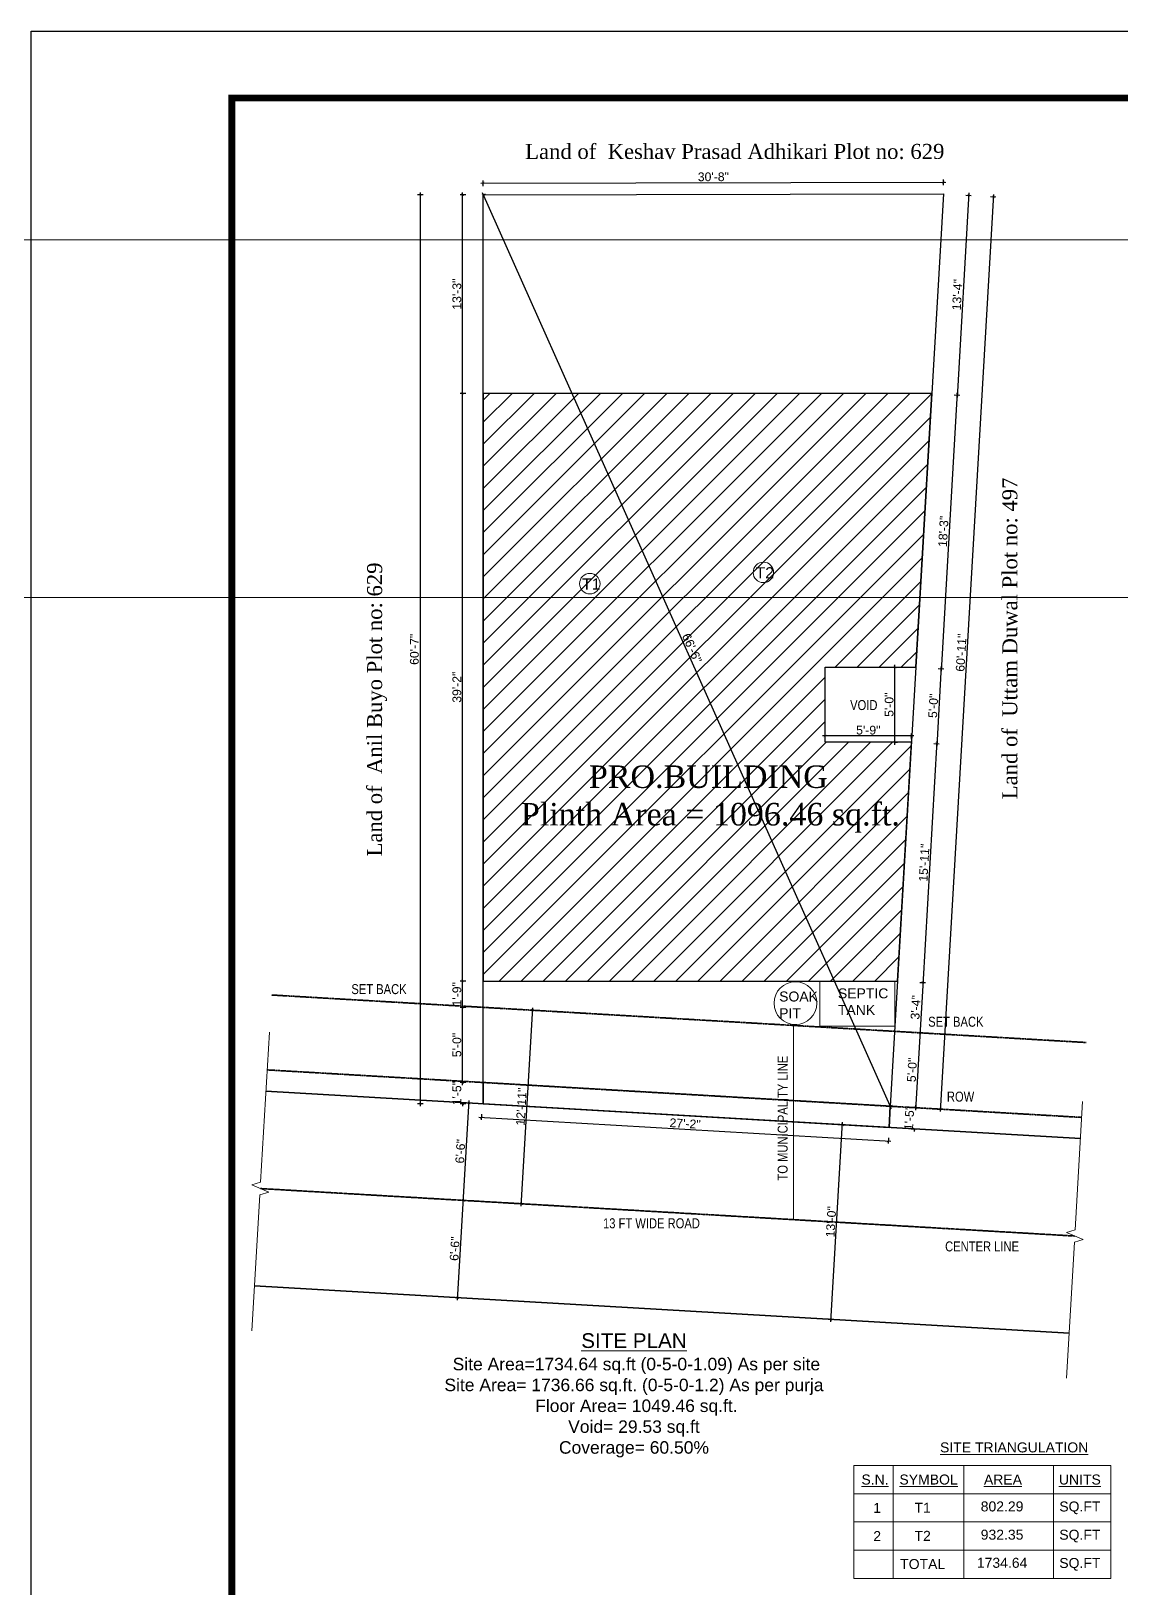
# Model space of a CAD drawing. Header units: inches. Extents: x 84707 to 107235, y 3922 to 10323.
# Drawn here: x 94382 to 95254, y 9077 to 10323 of the extents above; entities that cross this region are included whole.
import ezdxf

# ---------------------------------------------------------------- set-up
doc = ezdxf.new("R2010")
doc.units = ezdxf.units.IN
doc.header["$MEASUREMENT"] = 0
for name, pattern in [('CENTER', [2, 1.25, -0.25, 0.25, -0.25]), ('CONTINUA', [0]), ('DASHEDX2', [1.5, 1, -0.5]), ('HIDDEN', [0.375, 0.25, -0.125])]:
    doc.linetypes.add(name, pattern=pattern)
for name, color, linetype, lineweight in [('Boundary', 6, 'Continuous', 35), ('DIM-2', 4, 'Continuous', 20), ('furniture', 45, 'Continuous', 0), ('HACTH', 253, 'Continuous', 5), ('T-TEXT', 50, 'Continuous', 5), ('text', 7, 'Continuous', 5), ('TEXTLAYER', 7, 'Continuous', 18), ('wall', 240, 'Continuous', 30)]:
    doc.layers.add(name, color=color, linetype=linetype, lineweight=lineweight)
doc.layers.add('Station', color=4, linetype='DASHEDX2')
doc.styles.add('ARAIL', font='arial.ttf')
doc.styles.add('arial', font='arial.ttf')
doc.styles.add('arial 1000', font='arial.ttf')
doc.styles.add('DIM', font='arial.ttf', dxfattribs={"width": 0.8})
doc.styles.get("Standard").update_dxf_attribs({"font": 'arial.ttf'})
doc.dimstyles.new('8 inch dim', dxfattribs={"dimtxt": 7, "dimasz": 2, "dimexe": 2, "dimexo": 1, "dimgap": 1, "dimtad": 1, "dimdec": 0, "dimzin": 3, "dimdsep": 46, "dimlunit": 4, "dimtxsty": 'ARAIL', "dimblk": 'ARCHTICK', "dimcen": 0.09, "dimdle": 2, "dimadec": 0, "dimazin": 0, "dimtfac": 1, "dimtdec": 0, "dimtix": 1, "dimtofl": 0, "dimtmove": 1, "dimatfit": 3, "dimldrblk": 'ARCHTICK', "dimfxlon": 1, "dimtolj": 1, "dimtzin": 0, "dimarcsym": 0})

# ---------------------------------------------------------------- blocks, each defined once
blk = doc.blocks.new('_ArchTick')
at = {"color": 0, "linetype": 'ByBlock', "const_width": 0.15}
blk.add_lwpolyline([(-0.5, -0.5), (0.5, 0.5)], dxfattribs=at)
blk = doc.blocks.new('*D14')
at = {"layer": 'Defpoints', "color": 0, "transparency": 16777216}
for p in [(94727.3, 9541.7), (94743.8, 9541.7), (94743.8, 9481.6)]:
    blk.add_point(p, dxfattribs=at)
at = {"layer": 'DIM-2', "color": 0, "lineweight": -2, "transparency": 16777216}
for p, q in [((94729.8, 9541.7), (94725.3, 9541.7)), ((94727.3, 9479.6), (94727.3, 9543.7)), ((94729.8, 9481.6), (94725.3, 9481.6))]:
    blk.add_line(p, q, dxfattribs=at)
at = {"layer": 'DIM-2', "color": 0, "lineweight": -2, "transparency": 16777216, "xscale": 2, "yscale": 2, "zscale": 2}
for p, rotation in [((94727.3, 9541.7), 90), ((94727.3, 9481.6), 270)]:
    blk.add_blockref('_ArchTick', p, dxfattribs=dict(at, rotation=rotation))
at = {"layer": 'DIM-2', "color": 0, "transparency": 16777216, "insert": (94722.7, 9511.6), "char_height": 7, "attachment_point": 5, "rotation": 90, "style": 'ARAIL'}
blk.add_mtext('\\A1;5\'-0"', dxfattribs=at)
blk = doc.blocks.new('*D23')
at = {"layer": 'Defpoints', "color": 0, "transparency": 16777216}
for p in [(94727.3, 9562.8), (94743.8, 9562.8), (94743.8, 9541.7)]:
    blk.add_point(p, dxfattribs=at)
at = {"layer": 'DIM-2', "color": 0, "lineweight": -2, "transparency": 16777216}
for p, q in [((94729.8, 9562.8), (94725.3, 9562.8)), ((94727.3, 9539.7), (94727.3, 9564.8)), ((94729.8, 9541.7), (94725.3, 9541.7))]:
    blk.add_line(p, q, dxfattribs=at)
at = {"layer": 'DIM-2', "color": 0, "lineweight": -2, "transparency": 16777216, "xscale": 2, "yscale": 2, "zscale": 2}
for p, rotation in [((94727.3, 9562.8), 90), ((94727.3, 9541.7), 270)]:
    blk.add_blockref('_ArchTick', p, dxfattribs=dict(at, rotation=rotation))
at = {"layer": 'DIM-2', "color": 0, "transparency": 16777216, "insert": (94722.7, 9552.2), "char_height": 7, "attachment_point": 5, "rotation": 90, "style": 'ARAIL'}
blk.add_mtext('\\A1;1\'-9"', dxfattribs=at)
blk = doc.blocks.new('*D24')
at = {"layer": 'Defpoints', "color": 0, "transparency": 16777216}
for p in [(94727.3, 10032.8), (94743.8, 10032.8), (94743.8, 9562.8)]:
    blk.add_point(p, dxfattribs=at)
at = {"layer": 'DIM-2', "color": 0, "lineweight": -2, "transparency": 16777216}
for p, q in [((94729.8, 10032.8), (94725.3, 10032.8)), ((94727.3, 9560.8), (94727.3, 10034.8)), ((94729.8, 9562.8), (94725.3, 9562.8))]:
    blk.add_line(p, q, dxfattribs=at)
at = {"layer": 'DIM-2', "color": 0, "lineweight": -2, "transparency": 16777216, "xscale": 2, "yscale": 2, "zscale": 2}
for p, rotation in [((94727.3, 10032.8), 90), ((94727.3, 9562.8), 270)]:
    blk.add_blockref('_ArchTick', p, dxfattribs=dict(at, rotation=rotation))
at = {"layer": 'DIM-2', "color": 0, "transparency": 16777216, "insert": (94722.7, 9797.8), "char_height": 7, "attachment_point": 5, "rotation": 90, "style": 'ARAIL'}
blk.add_mtext('\\A1;39\'-2"', dxfattribs=at)
blk = doc.blocks.new('*D18')
at = {"layer": 'Defpoints', "color": 0, "transparency": 16777216}
for p in [(94727.3, 10191.6), (94743.8, 10191.6), (94743.8, 10032.8)]:
    blk.add_point(p, dxfattribs=at)
at = {"layer": 'DIM-2', "color": 0, "lineweight": -2, "transparency": 16777216}
for p, q in [((94729.8, 10191.6), (94725.3, 10191.6)), ((94727.3, 10030.8), (94727.3, 10193.6)), ((94729.8, 10032.8), (94725.3, 10032.8))]:
    blk.add_line(p, q, dxfattribs=at)
at = {"layer": 'DIM-2', "color": 0, "lineweight": -2, "transparency": 16777216, "xscale": 2, "yscale": 2, "zscale": 2}
for p, rotation in [((94727.3, 10191.6), 90), ((94727.3, 10032.8), 270)]:
    blk.add_blockref('_ArchTick', p, dxfattribs=dict(at, rotation=rotation))
at = {"layer": 'DIM-2', "color": 0, "transparency": 16777216, "insert": (94722.7, 10112.2), "char_height": 7, "attachment_point": 5, "rotation": 90, "style": 'ARAIL'}
blk.add_mtext('\\A1;13\'-3"', dxfattribs=at)
blk = doc.blocks.new('*D13')
at = {"layer": 'Defpoints', "color": 0, "transparency": 16777216}
for p in [(94743.8, 10191.6), (94693.3, 9464.6), (94743.8, 9464.6)]:
    blk.add_point(p, dxfattribs=at)
at = {"layer": 'DIM-2', "color": 0, "lineweight": -2, "transparency": 16777216}
for p, q in [((94695.8, 10191.6), (94691.3, 10191.6)), ((94693.3, 10193.6), (94693.3, 9462.6)), ((94695.8, 9464.6), (94691.3, 9464.6))]:
    blk.add_line(p, q, dxfattribs=at)
at = {"layer": 'DIM-2', "color": 0, "lineweight": -2, "transparency": 16777216, "xscale": 2, "yscale": 2, "zscale": 2}
for p, rotation in [((94693.3, 10191.6), 90), ((94693.3, 9464.6), 270)]:
    blk.add_blockref('_ArchTick', p, dxfattribs=dict(at, rotation=rotation))
at = {"layer": 'DIM-2', "color": 0, "transparency": 16777216, "insert": (94688.7, 9828.1), "char_height": 7, "attachment_point": 5, "rotation": 90, "style": 'ARAIL'}
blk.add_mtext('\\A1;60\'-7"', dxfattribs=at)
blk = doc.blocks.new('*D19')
at = {"layer": 'Defpoints', "color": 0, "transparency": 16777216}
for p in [(94727.8, 9387.4), (94743.9, 9386.4), (94739.4, 9308.6)]:
    blk.add_point(p, dxfattribs=at)
at = {"layer": 'DIM-2', "color": 0, "lineweight": -2, "transparency": 16777216}
for p, q in [((94723.1, 9307.5), (94727.9, 9389.4)), ((94730.3, 9387.2), (94725.8, 9387.5)), ((94725.7, 9309.4), (94721.3, 9309.6))]:
    blk.add_line(p, q, dxfattribs=at)
at = {"layer": 'DIM-2', "color": 0, "lineweight": -2, "transparency": 16777216, "xscale": 2, "yscale": 2, "zscale": 2}
for p, rotation in [((94727.8, 9387.4), 86.66220440424581), ((94723.3, 9309.5), 266.6622044042458)]:
    blk.add_blockref('_ArchTick', p, dxfattribs=dict(at, rotation=rotation))
at = {"layer": 'DIM-2', "color": 0, "transparency": 16777216, "insert": (94721, 9348.7), "char_height": 7, "attachment_point": 5, "rotation": 86.6622, "style": 'ARAIL'}
blk.add_mtext('\\A1;6\'-6"', dxfattribs=at)
blk = doc.blocks.new('*D20')
at = {"layer": 'Defpoints', "color": 0, "transparency": 16777216}
for p in [(94732.3, 9465.2), (94743.8, 9464.6), (94743.9, 9386.4)]:
    blk.add_point(p, dxfattribs=at)
at = {"layer": 'DIM-2', "color": 0, "lineweight": -2, "transparency": 16777216}
for p, q in [((94727.7, 9385.4), (94732.5, 9467.2)), ((94734.8, 9465.1), (94730.3, 9465.4)), ((94730.3, 9387.2), (94725.8, 9387.5))]:
    blk.add_line(p, q, dxfattribs=at)
at = {"layer": 'DIM-2', "color": 0, "lineweight": -2, "transparency": 16777216, "xscale": 2, "yscale": 2, "zscale": 2}
for p, rotation in [((94732.3, 9465.2), 86.66220440419788), ((94727.8, 9387.4), 266.6622044041979)]:
    blk.add_blockref('_ArchTick', p, dxfattribs=dict(at, rotation=rotation))
at = {"layer": 'DIM-2', "color": 0, "transparency": 16777216, "insert": (94725.5, 9426.6), "char_height": 7, "attachment_point": 5, "rotation": 86.6622, "style": 'ARAIL'}
blk.add_mtext('\\A1;6\'-6"', dxfattribs=at)
blk = doc.blocks.new('*D21')
at = {"layer": 'Defpoints', "color": 0, "transparency": 16777216}
for p in [(94783.2, 9539.4), (94783.2, 9539.4), (94774.2, 9384.7)]:
    blk.add_point(p, dxfattribs=at)
at = {"layer": 'DIM-2', "color": 0, "lineweight": -2, "transparency": 16777216}
for p, q in [((94774.1, 9382.7), (94783.3, 9541.4)), ((94783.2, 9539.4), (94781.2, 9539.5)), ((94774.2, 9384.7), (94772.2, 9384.8))]:
    blk.add_line(p, q, dxfattribs=at)
at = {"layer": 'DIM-2', "color": 0, "lineweight": -2, "transparency": 16777216, "xscale": 2, "yscale": 2, "zscale": 2}
for p, rotation in [((94783.2, 9539.4), 86.662204404234), ((94774.2, 9384.7), 266.662204404234)]:
    blk.add_blockref('_ArchTick', p, dxfattribs=dict(at, rotation=rotation))
at = {"layer": 'DIM-2', "color": 0, "transparency": 16777216, "insert": (94774.2, 9462.3), "char_height": 7, "attachment_point": 5, "rotation": 86.6622, "style": 'ARAIL'}
blk.add_mtext('\\A1;12\'-11"', dxfattribs=at)
blk = doc.blocks.new('*D22')
at = {"layer": 'Defpoints', "color": 0, "transparency": 16777216}
for p in [(95031, 9447.8), (95044.9, 9447), (95035.8, 9291.3)]:
    blk.add_point(p, dxfattribs=at)
at = {"layer": 'DIM-2', "color": 0, "lineweight": -2, "transparency": 16777216}
for p, q in [((95021.8, 9290.1), (95031.1, 9449.8)), ((95033.5, 9447.7), (95029, 9447.9)), ((95024.4, 9291.9), (95019.9, 9292.2))]:
    blk.add_line(p, q, dxfattribs=at)
at = {"layer": 'DIM-2', "color": 0, "lineweight": -2, "transparency": 16777216, "xscale": 2, "yscale": 2, "zscale": 2}
for p, rotation in [((95031, 9447.8), 86.66220440423514), ((95021.9, 9292.1), 266.6622044042351)]:
    blk.add_blockref('_ArchTick', p, dxfattribs=dict(at, rotation=rotation))
at = {"layer": 'DIM-2', "color": 0, "transparency": 16777216, "insert": (95021.9, 9370.2), "char_height": 7, "attachment_point": 5, "rotation": 86.6622, "style": 'ARAIL'}
blk.add_mtext('\\A1;13\'-0"', dxfattribs=at)
blk = doc.blocks.new('*D26')
at = {"layer": 'Defpoints', "color": 0, "transparency": 16777216}
for p in [(95111.8, 10201.8), (94743.8, 10191.6), (95111.8, 10192.4)]:
    blk.add_point(p, dxfattribs=at)
at = {"layer": 'DIM-2', "color": 0, "lineweight": -2, "transparency": 16777216}
for p, q in [((94741.8, 10201), (95113.8, 10201.8)), ((94743.8, 10198.5), (94743.8, 10203)), ((95111.8, 10199.3), (95111.8, 10203.8))]:
    blk.add_line(p, q, dxfattribs=at)
at = {"layer": 'DIM-2', "color": 0, "lineweight": -2, "transparency": 16777216, "xscale": 2, "yscale": 2, "zscale": 2}
for p, rotation in [((94743.8, 10201), 180.1218960308702), ((95111.8, 10201.8), 0.1218960308702434)]:
    blk.add_blockref('_ArchTick', p, dxfattribs=dict(at, rotation=rotation))
at = {"layer": 'DIM-2', "color": 0, "transparency": 16777216, "insert": (94927.8, 10206), "char_height": 7, "attachment_point": 5, "rotation": 0.1219, "style": 'ARAIL'}
blk.add_mtext('\\A1;30\'-8"', dxfattribs=at)
blk = doc.blocks.new('*D27')
at = {"layer": 'Defpoints', "color": 0, "transparency": 16777216}
for p in [(95111.8, 10192.4), (95102.5, 10032.8), (95122.8, 10031.6)]:
    blk.add_point(p, dxfattribs=at)
at = {"layer": 'DIM-2', "color": 0, "lineweight": -2, "transparency": 16777216}
for p, q in [((95132.2, 10193.2), (95122.7, 10029.6)), ((95129.6, 10191.3), (95134.1, 10191.1)), ((95120.3, 10031.7), (95124.8, 10031.5))]:
    blk.add_line(p, q, dxfattribs=at)
at = {"layer": 'DIM-2', "color": 0, "lineweight": -2, "transparency": 16777216, "xscale": 2, "yscale": 2, "zscale": 2}
for p, rotation in [((95132.1, 10191.2), 86.66220440423022), ((95122.8, 10031.6), 266.6622044042302)]:
    blk.add_blockref('_ArchTick', p, dxfattribs=dict(at, rotation=rotation))
at = {"layer": 'DIM-2', "color": 0, "transparency": 16777216, "insert": (95122.9, 10111.7), "char_height": 7, "attachment_point": 5, "rotation": 86.6622, "style": 'ARAIL'}
blk.add_mtext('\\A1;13\'-4"', dxfattribs=at)
blk = doc.blocks.new('*D28')
at = {"layer": 'Defpoints', "color": 0, "transparency": 16777216}
for p in [(95102.5, 10032.8), (95089.7, 9813.8), (95110, 9812.6)]:
    blk.add_point(p, dxfattribs=at)
at = {"layer": 'DIM-2', "color": 0, "lineweight": -2, "transparency": 16777216}
for p, q in [((95122.9, 10033.6), (95109.9, 9810.6)), ((95120.3, 10031.7), (95124.8, 10031.5)), ((95107.5, 9812.7), (95112, 9812.5))]:
    blk.add_line(p, q, dxfattribs=at)
at = {"layer": 'DIM-2', "color": 0, "lineweight": -2, "transparency": 16777216, "xscale": 2, "yscale": 2, "zscale": 2}
for p, rotation in [((95122.8, 10031.6), 86.66220440419785), ((95110, 9812.6), 266.6622044041978)]:
    blk.add_blockref('_ArchTick', p, dxfattribs=dict(at, rotation=rotation))
at = {"layer": 'DIM-2', "color": 0, "transparency": 16777216, "insert": (95111.8, 9922.4), "char_height": 7, "attachment_point": 5, "rotation": 86.6622, "style": 'ARAIL'}
blk.add_mtext('\\A1;18\'-3"', dxfattribs=at)
blk = doc.blocks.new('*D29')
at = {"layer": 'Defpoints', "color": 0, "transparency": 16777216}
for p in [(95089.7, 9813.8), (95086.2, 9753.8), (95106.5, 9752.6)]:
    blk.add_point(p, dxfattribs=at)
at = {"layer": 'DIM-2', "color": 0, "lineweight": -2, "transparency": 16777216}
for p, q in [((95110.1, 9814.6), (95106.4, 9750.6)), ((95107.5, 9812.7), (95112, 9812.5)), ((95104, 9752.7), (95108.5, 9752.5))]:
    blk.add_line(p, q, dxfattribs=at)
at = {"layer": 'DIM-2', "color": 0, "lineweight": -2, "transparency": 16777216, "xscale": 2, "yscale": 2, "zscale": 2}
for p, rotation in [((95110, 9812.6), 86.66220440419785), ((95106.5, 9752.6), 266.6622044041978)]:
    blk.add_blockref('_ArchTick', p, dxfattribs=dict(at, rotation=rotation))
at = {"layer": 'DIM-2', "color": 0, "transparency": 16777216, "insert": (95103.7, 9782.9), "char_height": 7, "attachment_point": 5, "rotation": 86.6622, "style": 'ARAIL'}
blk.add_mtext('\\A1;5\'-0"', dxfattribs=at)
blk = doc.blocks.new('*D30')
at = {"layer": 'Defpoints', "color": 0, "transparency": 16777216}
for p in [(95086.2, 9753.8), (95075.1, 9562.8), (95095.4, 9561.6)]:
    blk.add_point(p, dxfattribs=at)
at = {"layer": 'DIM-2', "color": 0, "lineweight": -2, "transparency": 16777216}
for p, q in [((95106.6, 9754.6), (95095.2, 9559.6)), ((95104, 9752.7), (95108.5, 9752.5)), ((95092.9, 9561.7), (95097.4, 9561.5))]:
    blk.add_line(p, q, dxfattribs=at)
at = {"layer": 'DIM-2', "color": 0, "lineweight": -2, "transparency": 16777216, "xscale": 2, "yscale": 2, "zscale": 2}
for p, rotation in [((95106.5, 9752.6), 86.66220440419785), ((95095.4, 9561.6), 266.6622044041978)]:
    blk.add_blockref('_ArchTick', p, dxfattribs=dict(at, rotation=rotation))
at = {"layer": 'DIM-2', "color": 0, "transparency": 16777216, "insert": (95096.4, 9657.4), "char_height": 7, "attachment_point": 5, "rotation": 86.6622, "style": 'ARAIL'}
blk.add_mtext('\\A1;15\'-11"', dxfattribs=at)
blk = doc.blocks.new('*D31')
at = {"layer": 'Defpoints', "color": 0, "transparency": 16777216}
for p in [(95075.1, 9562.8), (95072.8, 9522.5), (95093, 9521.3)]:
    blk.add_point(p, dxfattribs=at)
at = {"layer": 'DIM-2', "color": 0, "lineweight": -2, "transparency": 16777216}
for p, q in [((95095.5, 9563.6), (95092.9, 9519.3)), ((95092.9, 9561.7), (95097.4, 9561.5)), ((95090.5, 9521.5), (95095, 9521.2))]:
    blk.add_line(p, q, dxfattribs=at)
at = {"layer": 'DIM-2', "color": 0, "lineweight": -2, "transparency": 16777216, "xscale": 2, "yscale": 2, "zscale": 2}
for p, rotation in [((95095.4, 9561.6), 86.66220440419785), ((95093, 9521.3), 266.6622044041978)]:
    blk.add_blockref('_ArchTick', p, dxfattribs=dict(at, rotation=rotation))
at = {"layer": 'DIM-2', "color": 0, "transparency": 16777216, "insert": (95089.6, 9541.7), "char_height": 7, "attachment_point": 5, "rotation": 86.6622, "style": 'ARAIL'}
blk.add_mtext('\\A1;3\'-4"', dxfattribs=at)
blk = doc.blocks.new('*D32')
at = {"layer": 'Defpoints', "color": 0, "transparency": 16777216}
for p in [(95072.8, 9522.5), (95069.3, 9462.6), (95089.5, 9461.4)]:
    blk.add_point(p, dxfattribs=at)
at = {"layer": 'DIM-2', "color": 0, "lineweight": -2, "transparency": 16777216}
for p, q in [((95093.1, 9523.3), (95089.4, 9459.4)), ((95090.5, 9521.5), (95095, 9521.2)), ((95087, 9461.6), (95091.5, 9461.3))]:
    blk.add_line(p, q, dxfattribs=at)
at = {"layer": 'DIM-2', "color": 0, "lineweight": -2, "transparency": 16777216, "xscale": 2, "yscale": 2, "zscale": 2}
for p, rotation in [((95093, 9521.3), 86.66220440419785), ((95089.5, 9461.4), 266.6622044041978)]:
    blk.add_blockref('_ArchTick', p, dxfattribs=dict(at, rotation=rotation))
at = {"layer": 'DIM-2', "color": 0, "transparency": 16777216, "insert": (95086.7, 9491.7), "char_height": 7, "attachment_point": 5, "rotation": 86.6622, "style": 'ARAIL'}
blk.add_mtext('\\A1;5\'-0"', dxfattribs=at)
blk = doc.blocks.new('*D33')
at = {"layer": 'Defpoints', "color": 0, "transparency": 16777216}
for p in [(95069.3, 9462.6), (95068.3, 9445.6), (95088.5, 9444.5)]:
    blk.add_point(p, dxfattribs=at)
at = {"layer": 'DIM-2', "color": 0, "lineweight": -2, "transparency": 16777216}
for p, q in [((95089.5, 9461.4), (95089.6, 9463.4)), ((95087, 9461.6), (95091.5, 9461.3)), ((95086, 9444.6), (95090.5, 9444.3)), ((95088.5, 9444.5), (95088.4, 9442.5))]:
    blk.add_line(p, q, dxfattribs=at)
at = {"layer": 'DIM-2', "color": 0, "lineweight": -2, "transparency": 16777216, "xscale": 2, "yscale": 2, "zscale": 2}
for p, rotation in [((95089.5, 9461.4), 266.6622044041978), ((95088.5, 9444.5), 86.66220440419784)]:
    blk.add_blockref('_ArchTick', p, dxfattribs=dict(at, rotation=rotation))
at = {"layer": 'DIM-2', "color": 0, "transparency": 16777216, "insert": (95084.5, 9453.2), "char_height": 7, "attachment_point": 5, "rotation": 86.6622, "style": 'ARAIL'}
blk.add_mtext('\\A1;1\'-5"', dxfattribs=at)
blk = doc.blocks.new('*D34')
at = {"layer": 'Defpoints', "color": 0, "transparency": 16777216}
for p in [(95111.8, 10192.4), (95069.3, 9462.6), (95109.3, 9460.3)]:
    blk.add_point(p, dxfattribs=at)
at = {"layer": 'DIM-2', "color": 0, "lineweight": -2, "transparency": 16777216}
for p, q in [((95151.9, 10192), (95109.2, 9458.3)), ((95149.3, 10190.2), (95153.8, 10189.9)), ((95106.8, 9460.4), (95111.3, 9460.2))]:
    blk.add_line(p, q, dxfattribs=at)
at = {"layer": 'DIM-2', "color": 0, "lineweight": -2, "transparency": 16777216, "xscale": 2, "yscale": 2, "zscale": 2}
for p, rotation in [((95151.8, 10190), 86.66220440422975), ((95109.3, 9460.3), 266.6622044042297)]:
    blk.add_blockref('_ArchTick', p, dxfattribs=dict(at, rotation=rotation))
at = {"layer": 'DIM-2', "color": 0, "transparency": 16777216, "insert": (95126, 9825.4), "char_height": 7, "attachment_point": 5, "rotation": 86.6622, "style": 'ARAIL'}
blk.add_mtext('\\A1;60\'-11"', dxfattribs=at)
blk = doc.blocks.new('*D35')
at = {"layer": 'Defpoints', "color": 0, "transparency": 16777216}
for p in [(94743.8, 10191.6), (95069.3, 9462.6), (95069.3, 9462.6)]:
    blk.add_point(p, dxfattribs=at)
at = {"layer": 'DIM-2', "color": 0, "lineweight": -2, "transparency": 16777216}
for p, q in [((94743, 10193.4), (95070.1, 9460.8)), ((94743.8, 10191.6), (94745.7, 10192.4)), ((95069.3, 9462.6), (95071.1, 9463.4))]:
    blk.add_line(p, q, dxfattribs=at)
at = {"layer": 'DIM-2', "color": 0, "lineweight": -2, "transparency": 16777216, "xscale": 2, "yscale": 2, "zscale": 2}
for p, rotation in [((94743.8, 10191.6), 114.0574992338234), ((95069.3, 9462.6), 294.0574992338234)]:
    blk.add_blockref('_ArchTick', p, dxfattribs=dict(at, rotation=rotation))
at = {"layer": 'DIM-2', "color": 0, "transparency": 16777216, "insert": (94910.7, 9829), "char_height": 7, "attachment_point": 5, "rotation": 294.0575, "style": 'ARAIL'}
blk.add_mtext('\\A1;66\'-6"', dxfattribs=at)
blk = doc.blocks.new('*D15')
at = {"layer": 'Defpoints', "color": 0, "transparency": 16777216}
for p in [(94743.8, 9481.6), (95069.3, 9462.6), (95067.6, 9434.8)]:
    blk.add_point(p, dxfattribs=at)
at = {"layer": 'DIM-2', "color": 0, "lineweight": -2, "transparency": 16777216}
for p, q in [((94740.2, 9453.9), (95069.6, 9434.7)), ((94742.3, 9456.3), (94742.1, 9451.8)), ((95067.8, 9437.3), (95067.5, 9432.8))]:
    blk.add_line(p, q, dxfattribs=at)
at = {"layer": 'DIM-2', "color": 0, "lineweight": -2, "transparency": 16777216, "xscale": 2, "yscale": 2, "zscale": 2}
for p, rotation in [((94742.2, 9453.8), 176.6622044042591), ((95067.6, 9434.8), 356.6622044042591)]:
    blk.add_blockref('_ArchTick', p, dxfattribs=dict(at, rotation=rotation))
at = {"layer": 'DIM-2', "color": 0, "transparency": 16777216, "insert": (94905.2, 9448.8), "char_height": 7, "attachment_point": 5, "rotation": 356.6622, "style": 'ARAIL'}
blk.add_mtext('\\A1;27\'-2"', dxfattribs=at)
blk = doc.blocks.new('*D25')
at = {"layer": 'Defpoints', "color": 0, "transparency": 16777216}
for p in [(94743.8, 9481.6), (94727.3, 9464.6), (94743.8, 9464.6)]:
    blk.add_point(p, dxfattribs=at)
at = {"layer": 'DIM-2', "color": 0, "lineweight": -2, "transparency": 16777216}
for p, q in [((94729.8, 9481.6), (94725.3, 9481.6)), ((94727.3, 9481.6), (94727.3, 9483.6)), ((94729.8, 9464.6), (94725.3, 9464.6)), ((94727.3, 9464.6), (94727.3, 9462.6))]:
    blk.add_line(p, q, dxfattribs=at)
at = {"layer": 'DIM-2', "color": 0, "lineweight": -2, "transparency": 16777216, "xscale": 2, "yscale": 2, "zscale": 2}
for p, rotation in [((94727.3, 9481.6), 270), ((94727.3, 9464.6), 90)]:
    blk.add_blockref('_ArchTick', p, dxfattribs=dict(at, rotation=rotation))
at = {"layer": 'DIM-2', "color": 0, "transparency": 16777216, "insert": (94722.7, 9473.1), "char_height": 7, "attachment_point": 5, "rotation": 90, "style": 'ARAIL'}
blk.add_mtext('\\A1;1\'-5"', dxfattribs=at)
blk = doc.blocks.new('*D16')
at = {"layer": 'Defpoints', "color": 0, "transparency": 16777216}
for p in [(95017.1, 9758.8), (95017.1, 9753.8), (95086.2, 9753.8)]:
    blk.add_point(p, dxfattribs=at)
at = {"layer": 'DIM-2', "color": 0, "lineweight": -2, "transparency": 16777216}
for p, q in [((95088.2, 9758.8), (95015.1, 9758.8)), ((95017.1, 9756.3), (95017.1, 9760.8)), ((95086.2, 9756.3), (95086.2, 9760.8))]:
    blk.add_line(p, q, dxfattribs=at)
at = {"layer": 'DIM-2', "color": 0, "lineweight": -2, "transparency": 16777216, "xscale": 2, "yscale": 2, "zscale": 2, "rotation": 180}
blk.add_blockref('_ArchTick', (95017.1, 9758.8), dxfattribs=at)
at = {"layer": 'DIM-2', "color": 0, "lineweight": -2, "transparency": 16777216, "xscale": 2, "yscale": 2, "zscale": 2}
blk.add_blockref('_ArchTick', (95086.2, 9758.8), dxfattribs=at)
at = {"layer": 'DIM-2', "color": 0, "transparency": 16777216, "insert": (95051.7, 9763.4), "char_height": 7, "attachment_point": 5, "style": 'ARAIL'}
blk.add_mtext('\\A1;5\'-9"', dxfattribs=at)
blk = doc.blocks.new('*D17')
at = {"layer": 'Defpoints', "color": 0, "transparency": 16777216}
for p in [(95073, 9813.8), (95073, 9813.8), (95071.4, 9753.8)]:
    blk.add_point(p, dxfattribs=at)
at = {"layer": 'DIM-2', "color": 0, "lineweight": -2, "transparency": 16777216}
for p, q in [((95073, 9751.8), (95073, 9815.8)), ((95073, 9813.8), (95075, 9813.8)), ((95072.4, 9753.8), (95075, 9753.8))]:
    blk.add_line(p, q, dxfattribs=at)
at = {"layer": 'DIM-2', "color": 0, "lineweight": -2, "transparency": 16777216, "xscale": 2, "yscale": 2, "zscale": 2}
for p, rotation in [((95073, 9813.8), 90), ((95073, 9753.8), 270)]:
    blk.add_blockref('_ArchTick', p, dxfattribs=dict(at, rotation=rotation))
at = {"layer": 'DIM-2', "color": 0, "transparency": 16777216, "insert": (95068.4, 9783.8), "char_height": 7, "attachment_point": 5, "rotation": 90, "style": 'ARAIL'}
blk.add_mtext('\\A1;5\'-0"', dxfattribs=at)

msp = doc.modelspace()

# ---------------------------------------------------------------- hatches: boundary and pattern name
at = {"layer": 'HACTH'}
h = msp.add_hatch(dxfattribs=at)
h.set_pattern_fill('ANSI31', color=256, scale=100)
h.set_pattern_definition([(45, (-9695.111, 5.014), (-8.8388348, 8.8388348), [])])
h.paths.add_polyline_path([(95102.5, 10032.8), (94743.8, 10032.8), (94743.8, 9562.8), (95013, 9562.8), (95013, 9562.8), (95073, 9562.8), (95075.1, 9562.8), (95086.2, 9753.8), (95017.1, 9753.8), (95017.1, 9813.8), (95089.7, 9813.8)])
h.paths.add_polyline_path([(94898.3, 9838.9), (94909.9, 9813), (94923.1, 9818.9), (94911.5, 9844.8)], flags=24)
h.paths.add_polyline_path([(94768.9, 9676.5), (95074.2, 9676.5), (95074.2, 9745.4), (94768.9, 9745.3)], flags=24)

# ---------------------------------------------------------------- linework, layer by layer
at = {"color": 7, "lineweight": 30}
msp.add_lwpolyline([(94382.2, 8182.1), (94382.2, 10322.5), (97592.9, 10322.5), (97592.9, 8182.1)], close=True, dxfattribs=at)
at = {"color": 7, "lineweight": 30, "const_width": 5.35}
msp.add_lwpolyline([(97539.4, 8235.6), (97539.4, 10269), (94542.7, 10269), (94542.7, 8235.6)], close=True, dxfattribs=at)
at = {"layer": 'Boundary', "linetype": 'HIDDEN'}
for p, q in [((95225.9, 9513.6), (94574.5, 9551.6)), ((95222.4, 9453.7), (94571, 9491.7))]:
    msp.add_line(p, q, dxfattribs=at)
at = {"layer": 'Boundary'}
for p, q in [((95221.4, 9436.7), (94570, 9474.7)), ((95212.3, 9281), (94560.9, 9319))]:
    msp.add_line(p, q, dxfattribs=at)
at = {"layer": 'Boundary', "linetype": 'CENTER'}
msp.add_line((95216.9, 9358.8), (94565.5, 9396.8), dxfattribs=at)
at = {"layer": 'Boundary'}
for points in [[(95068.3, 9445.6), (94743.8, 9464.6), (94743.8, 9481.6)], [(95069.3, 9462.6), (95068.3, 9445.6)]]:
    msp.add_lwpolyline(points, dxfattribs=at)
at = {"layer": 'Defpoints', "color": 2}
msp.add_lwpolyline([(95102.5, 10032.8), (94743.8, 10032.8), (94743.8, 9562.8), (95075.1, 9562.8), (95086.2, 9753.8), (95017.1, 9753.8), (95017.1, 9813.8), (95089.7, 9813.8)], close=True, dxfattribs=at)
at = {"layer": 'DIM-2'}
for p in [(84806.4, 10155.5), (87688.5, 9869.5)]:
    msp.add_xline(p, (1, 0), dxfattribs=at)
msp.add_lwpolyline([(94991.8, 9528.1), (94991.8, 9372)], dxfattribs=at)
at = {"layer": 'DIM-2', "linetype": 'Continuous'}
for points in [[(94572.7, 9522), (94565.7, 9401.8), (94558.7, 9399.7), (94572.2, 9393.9), (94565.2, 9391.8), (94558.8, 9283)], [(95223.1, 9466.3), (95217.2, 9363.8), (95210.2, 9361.7), (95223.6, 9356), (95216.6, 9353.9), (95210.2, 9245)]]:
    msp.add_lwpolyline(points, dxfattribs=at)
at = {"layer": 'furniture', "ltscale": 7}
msp.add_lwpolyline([(95013, 9562.8), (95013, 9526.8), (95073, 9526.8), (95073, 9562.8)], close=True, dxfattribs=at)
msp.add_circle((94993.4, 9545.1), 17.1, dxfattribs=at)
at = {"layer": 'T-TEXT', "color": 1, "linetype": 'CONTINUA', "lineweight": 5}
for centre in [(94829, 9880.6), (94967.8, 9889.6)]:
    msp.add_circle(centre, 8.19, dxfattribs=at)
at = {"layer": 'text'}
for p, q in [((95040.1, 9085), (95040.1, 9175.2)), ((95040.1, 9175.2), (95245.7, 9175.2)), ((95071.7, 9175.2), (95071.7, 9085)), ((95128.2, 9175.2), (95128.2, 9085)), ((95199.9, 9175.2), (95199.9, 9085)), ((95245.7, 9175.2), (95245.7, 9085)), ((95040.1, 9152.7), (95245.7, 9152.7)), ((95040.1, 9130.1), (95245.7, 9130.1)), ((95040.1, 9107.5), (95245.7, 9107.5)), ((95245.7, 9085), (95040.1, 9085))]:
    msp.add_line(p, q, dxfattribs=at)
at = {"layer": 'wall'}
msp.add_lwpolyline([(94743.8, 10191.6), (95111.8, 10192.4), (95069.3, 9462.6), (94743.8, 9481.6), (94743.8, 10191.6)], dxfattribs=at)

# ---------------------------------------------------------------- texts
at = {"ltscale": 7, "char_height": 8, "width": 121.932, "attachment_point": 8, "style": 'DIM'}
for s, insert in [('VOID', (95048.1, 9779.4)), ('SET BACK', (94660.4, 9552.2)), ('SET BACK', (95121.7, 9526.1)), ('ROW', (95125.5, 9466.2)), ('13 FT WIDE ROAD', (94878.3, 9364.9)), ('CENTER LINE', (95142.7, 9346.4))]:
    msp.add_mtext(s, dxfattribs=dict(at, insert=insert))
at = {"ltscale": 7, "insert": (94987.3, 9453.1), "char_height": 8, "width": 121.932, "attachment_point": 8, "rotation": 90, "style": 'DIM'}
msp.add_mtext('TO MUNICIPALITY LINE', dxfattribs=at)
at = {"layer": 'HACTH', "ltscale": 7, "insert": (94773.9, 9735.2), "char_height": 18, "width": 366.091, "attachment_point": 1, "rotation": 0.0057}
msp.add_mtext('{\\fTimes New Roman|b0|i0|c0|p18;        PRO.BUILDING\\PPlinth Area = 1096.46 sq.ft.}', dxfattribs=at)
at = {"layer": 'Station', "color": 1, "linetype": 'CONTINUA', "lineweight": 5, "char_height": 9, "attachment_point": 1, "rotation": 359.918, "style": 'arial'}
for s, insert in [('T2', (94961.6, 9893.8)), ('T1', (94822.8, 9884.8))]:
    msp.add_mtext(s, dxfattribs=dict(at, insert=insert))
at = {"layer": 'text', "attachment_point": 5}
for s, insert, char_height, width, style in [('{\\LSITE PLAN\\P\\H0.84667x;\\l Site Area=1734.64 sq.ft (0-5-0-1.09) As per site\\PSite Area= 1736.66 sq.ft. (0-5-0-1.2) As per purja\\P Floor Area= 1049.46 sq.ft.\\PVoid= 29.53 sq.ft\\PCoverage= 60.50%}', (94864.3, 9231.4), 11.811, 316.032, 'arial 1000'), ('{\\L SITE TRIANGULATION }', (95166.8, 9189.7), 8, 252.067, 'ARAIL'), ('{\\LS.N.}', (95057.1, 9164), 8, 252.067, 'ARAIL'), ('{\\LSYMBOL}', (95099.9, 9164), 8, 252.067, 'ARAIL'), ('{\\LAREA}', (95159.4, 9164), 8, 252.067, 'ARAIL'), ('{\\LUNITS}', (95220.9, 9164), 8, 252.067, 'ARAIL'), ('1', (95058.8, 9141.4), 8, 252.067, 'ARAIL'), ('T1', (95095.2, 9141.5), 8, 252.067, 'ARAIL'), ('802.29', (95158.7, 9142.5), 8, 252.067, 'ARAIL'), ('SQ.FT', (95220.9, 9141.4), 8, 252.067, 'ARAIL'), ('2', (95058.8, 9118.8), 8, 252.067, 'ARAIL'), ('T2', (95095.2, 9119), 8, 252.067, 'ARAIL'), ('932.35', (95158.7, 9119.9), 8, 252.067, 'ARAIL'), ('SQ.FT', (95220.9, 9118.8), 8, 252.067, 'ARAIL'), ('TOTAL', (95095.2, 9096.4), 8, 252.067, 'ARAIL'), ('1734.64', (95158.7, 9097.4), 8, 252.067, 'ARAIL'), ('SQ.FT', (95220.9, 9096.2), 8, 252.067, 'ARAIL')]:
    msp.add_mtext(s, dxfattribs=dict(at, insert=insert, char_height=char_height, width=width, style=style))
at = {"layer": 'TEXTLAYER', "ltscale": 5, "attachment_point": 1}
for s, insert, char_height, width, rotation in [('{\\fTimes New Roman|b0|i0|c0|p18;Land of  Keshav Prasad Adhikari Plot no: 629}', (94777.3, 10232.3), 12, 438.809, 0.0057), ('{\\fTimes New Roman|b0|i0|c0|p18;Land of  Uttam Duwal Plot no: 497}', (95158.9, 9708.2), 12, 438.809, 90.0057), ('{\\fTimes New Roman|b0|i0|c0|p18;Land of  Anil Buyo Plot no: 629}', (94650.9, 9662.4), 12, 438.809, 90.0057), ('{\\fArial|b0|i0|c0|p34;SOAK \\PPIT}', (94980.4, 9554.4), 8, 90.522, 0.0057), ('{\\fArial|b0|i0|c0|p34;SEPTIC \\PTANK}', (95027.4, 9556.9), 8, 90.522, 0.0057)]:
    msp.add_mtext(s, dxfattribs=dict(at, insert=insert, char_height=char_height, width=width, rotation=rotation))

# ---------------------------------------------------------------- dimensions: what is measured, and where the dimension line sits
at = {"layer": 'DIM-2'}
for p1, p2, distance, picture, middle in [((94743.8, 10191.6), (95111.8, 10192.4), 9.4, '*D26', (94927.8, 10206)), ((94743.8, 10191.6), (95069.3, 9462.6), 0, '*D35', (94910.7, 9829)), ((95111.8, 10192.4), (95069.3, 9462.6), 40.1, '*D34', (95126, 9825.4)), ((95111.8, 10192.4), (95102.5, 10032.8), 20.3, '*D27', (95122.9, 10111.7)), ((94774.2, 9384.7), (94783.2, 9539.4), 0, '*D21', (94774.2, 9462.3)), ((94743.8, 9481.6), (94743.8, 9464.6), -16.6, '*D25', (94722.7, 9473.1)), ((94743.8, 9481.6), (95069.3, 9462.6), -27.9, '*D15', (94905.2, 9448.8)), ((95035.8, 9291.3), (95044.9, 9447), 13.9, '*D22', (95021.9, 9370.2)), ((94739.4, 9308.6), (94743.9, 9386.4), 16.1, '*D19', (94721, 9348.7))]:
    dim = msp.add_aligned_dim(p1=p1, p2=p2, distance=distance, dimstyle='8 inch dim', dxfattribs=at)
    dim.commit()
    dim.dimension.update_dxf_attribs({"geometry": picture, "text_midpoint": middle})
for base, p1, p2, angle, picture, middle in [((94693.3, 9464.6), (94743.8, 10191.6), (94743.8, 9464.6), 90, '*D13', (94688.7, 9828.1)), ((94727.3, 10191.6), (94743.8, 10032.8), (94743.8, 10191.6), 270, '*D18', (94722.7, 10112.2)), ((94727.3, 10032.8), (94743.8, 9562.8), (94743.8, 10032.8), 270, '*D24', (94722.7, 9797.8)), ((95110, 9812.6), (95102.5, 10032.8), (95089.7, 9813.8), 86.6622, '*D28', (95111.8, 9922.4)), ((95073, 9813.8), (95071.4, 9753.8), (95073, 9813.8), 90, '*D17', (95068.4, 9783.8)), ((95106.5, 9752.6), (95089.7, 9813.8), (95086.2, 9753.8), 86.6622, '*D29', (95103.7, 9782.9)), ((95095.4, 9561.6), (95086.2, 9753.8), (95075.1, 9562.8), 86.6622, '*D30', (95096.4, 9657.4)), ((94727.3, 9562.8), (94743.8, 9541.7), (94743.8, 9562.8), 270, '*D23', (94722.7, 9552.2)), ((95093, 9521.3), (95075.1, 9562.8), (95072.8, 9522.5), 86.6622, '*D31', (95089.6, 9541.7)), ((94727.3, 9541.7), (94743.8, 9481.6), (94743.8, 9541.7), 270, '*D14', (94722.7, 9511.6)), ((95089.5, 9461.4), (95072.8, 9522.5), (95069.3, 9462.6), 86.6622, '*D32', (95086.7, 9491.7)), ((94732.3, 9465.2), (94743.9, 9386.4), (94743.8, 9464.6), 266.6622, '*D20', (94725.5, 9426.6)), ((95088.5, 9444.5), (95069.3, 9462.6), (95068.3, 9445.6), 86.6622, '*D33', (95084.5, 9453.2))]:
    dim = msp.add_linear_dim(base=base, p1=p1, p2=p2, angle=angle, dimstyle='8 inch dim', dxfattribs=at)
    dim.commit()
    dim.dimension.update_dxf_attribs({"geometry": picture, "text_midpoint": middle})
dim = msp.add_linear_dim(base=(95017.1, 9758.8), p1=(95086.2, 9753.8), p2=(95017.1, 9753.8), dimstyle='8 inch dim', dxfattribs=at)
dim.commit()
dim.dimension.update_dxf_attribs({"geometry": '*D16', "text_midpoint": (95051.7, 9763.4)})

doc.saveas('drawing.dxf')
